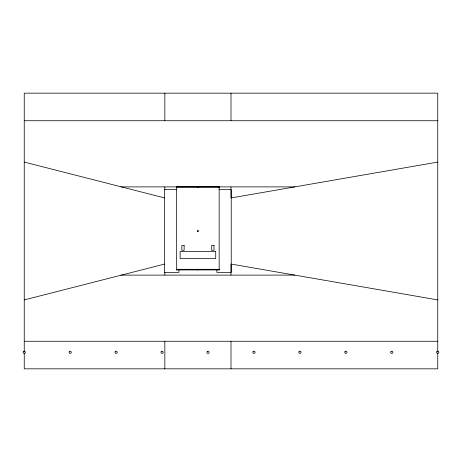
<?xml version="1.0" encoding="UTF-8"?>
<svg xmlns="http://www.w3.org/2000/svg" width="462" height="462" viewBox="0 0 462 462"><rect width="100%" height="100%" fill="white"/><g stroke="black" fill="none" stroke-linecap="round" stroke-linejoin="round"><path stroke-width="0.69" d="M24.249 299.919L164.611 264.079M231.231 197.921L437.751 162.081M24.249 120.732L437.751 120.732M120.952 186.891L176.519 186.891M176.669 186.891L294.866 186.891M176.813 189.651L164.611 189.651L164.611 272.349L178.967 272.349L178.967 269.473M219.028 189.651L231.231 189.651L231.231 272.349L216.874 272.349L216.874 269.473M176.669 269.594L219.167 269.594M120.952 275.109L294.866 275.109M24.249 341.268L437.751 341.268M231.231 264.079L437.751 299.919M24.249 162.081L164.611 197.921M437.751 351.513L437.751 93.168L24.249 93.168L24.249 351.513M437.751 352.956L437.751 368.832L24.249 368.832L24.249 352.956M231 93.168L231 120.588M231 186.977L231 197.805M231 264.195L231 275.023M231 341.412L231 368.832M218.884 187.179L218.884 186.608L219.456 186.608L219.456 187.179L176.386 187.179L176.386 186.608L176.958 186.608L176.958 187.179M218.884 269.306L218.884 269.883L219.456 269.883L219.456 269.306L176.386 269.306L176.386 269.883L176.958 269.883L176.958 269.306M198.21 187.179L198.21 186.608L197.632 186.608L197.632 187.179M198.21 269.306L198.21 269.883L197.632 269.883L197.632 269.306M164.842 93.168L164.842 120.588M164.842 186.977L164.842 189.865M164.842 272.135L164.842 275.023M164.842 341.412L164.842 368.832M23.435 351.484L23.1 352.292L23.435 353.107L24.249 353.442L25.064 353.107L25.398 352.292L25.064 351.484L24.249 351.143L23.435 351.484M69.381 351.484L69.046 352.292L69.381 353.107L70.195 353.442L71.004 353.107L71.344 352.292L71.004 351.484L70.195 351.143L69.381 351.484M115.327 351.484L114.992 352.292L115.327 353.107L116.135 353.442L116.95 353.107L117.284 352.292L116.95 351.484L116.135 351.143L115.327 351.484M161.273 351.484L160.932 352.292L161.273 353.107L162.081 353.442L162.895 353.107L163.23 352.292L162.895 351.484L162.081 351.143L161.273 351.484M207.213 351.484L206.878 352.292L207.213 353.107L208.027 353.442L208.841 353.107L209.176 352.292L208.841 351.484L208.027 351.143L207.213 351.484M253.159 351.484L252.824 352.292L253.159 353.107L253.973 353.442L254.787 353.107L255.122 352.292L254.787 351.484L253.973 351.143L253.159 351.484M299.105 351.484L298.77 352.292L299.105 353.107L299.919 353.442L300.727 353.107L301.068 352.292L300.727 351.484L299.919 351.143L299.105 351.484M345.05 351.484L344.716 352.292L345.05 353.107L345.865 353.442L346.673 353.107L347.008 352.292L346.673 351.484L345.865 351.143L345.05 351.484M390.996 351.484L390.656 352.292L390.996 353.107L391.805 353.442L392.619 353.107L392.954 352.292L392.619 351.484L391.805 351.143L390.996 351.484M436.937 351.484L436.602 352.292L436.937 353.107L437.751 353.442L438.565 353.107L438.9 352.292L438.565 351.484L437.751 351.143L436.937 351.484M219.167 186.55L176.669 186.55L176.669 269.941L219.167 269.941L219.167 186.55M184.136 245.472L181.837 245.472L181.837 250.294L184.136 250.294L184.136 245.472M213.998 245.472L211.706 245.472L211.706 250.294L213.998 250.294L213.998 245.472M215.725 251.444L180.116 251.444L180.116 258.564L215.725 258.564L215.725 251.444M197.603 231.549A0.629 0.629 0 0 0 198.55 231A0.629 0.629 0 0 0 197.603 230.451A0.629 0.629 0 0 0 197.603 231.549"/></g></svg>
